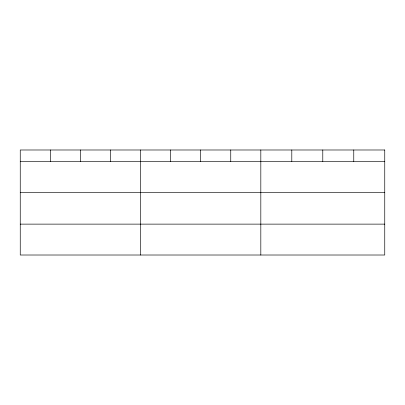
<?xml version="1.0" encoding="UTF-8"?>
<svg xmlns="http://www.w3.org/2000/svg" width="405" height="405" viewBox="0 0 405 405"><rect width="100%" height="100%" fill="white"/><g stroke="black" fill="none" stroke-linecap="round" stroke-linejoin="round"><path stroke-width="0.61" d="M20.25 161.423L384.75 161.423M20.25 192.309L384.75 192.309M20.25 224.127L384.75 224.127M353.767 149.987L353.767 161.423M322.785 149.987L322.785 161.423M291.802 149.987L291.802 161.423M260.82 149.987L260.82 255.013M230.749 149.987L230.749 161.423M200.677 149.987L200.677 161.423M170.606 149.987L170.606 161.423M140.535 149.987L140.535 255.013M110.464 149.987L110.464 161.423M80.392 149.987L80.392 161.423M50.321 149.987L50.321 161.423M384.75 149.987L20.25 149.987L20.25 255.013L384.75 255.013L384.75 149.987"/></g></svg>
